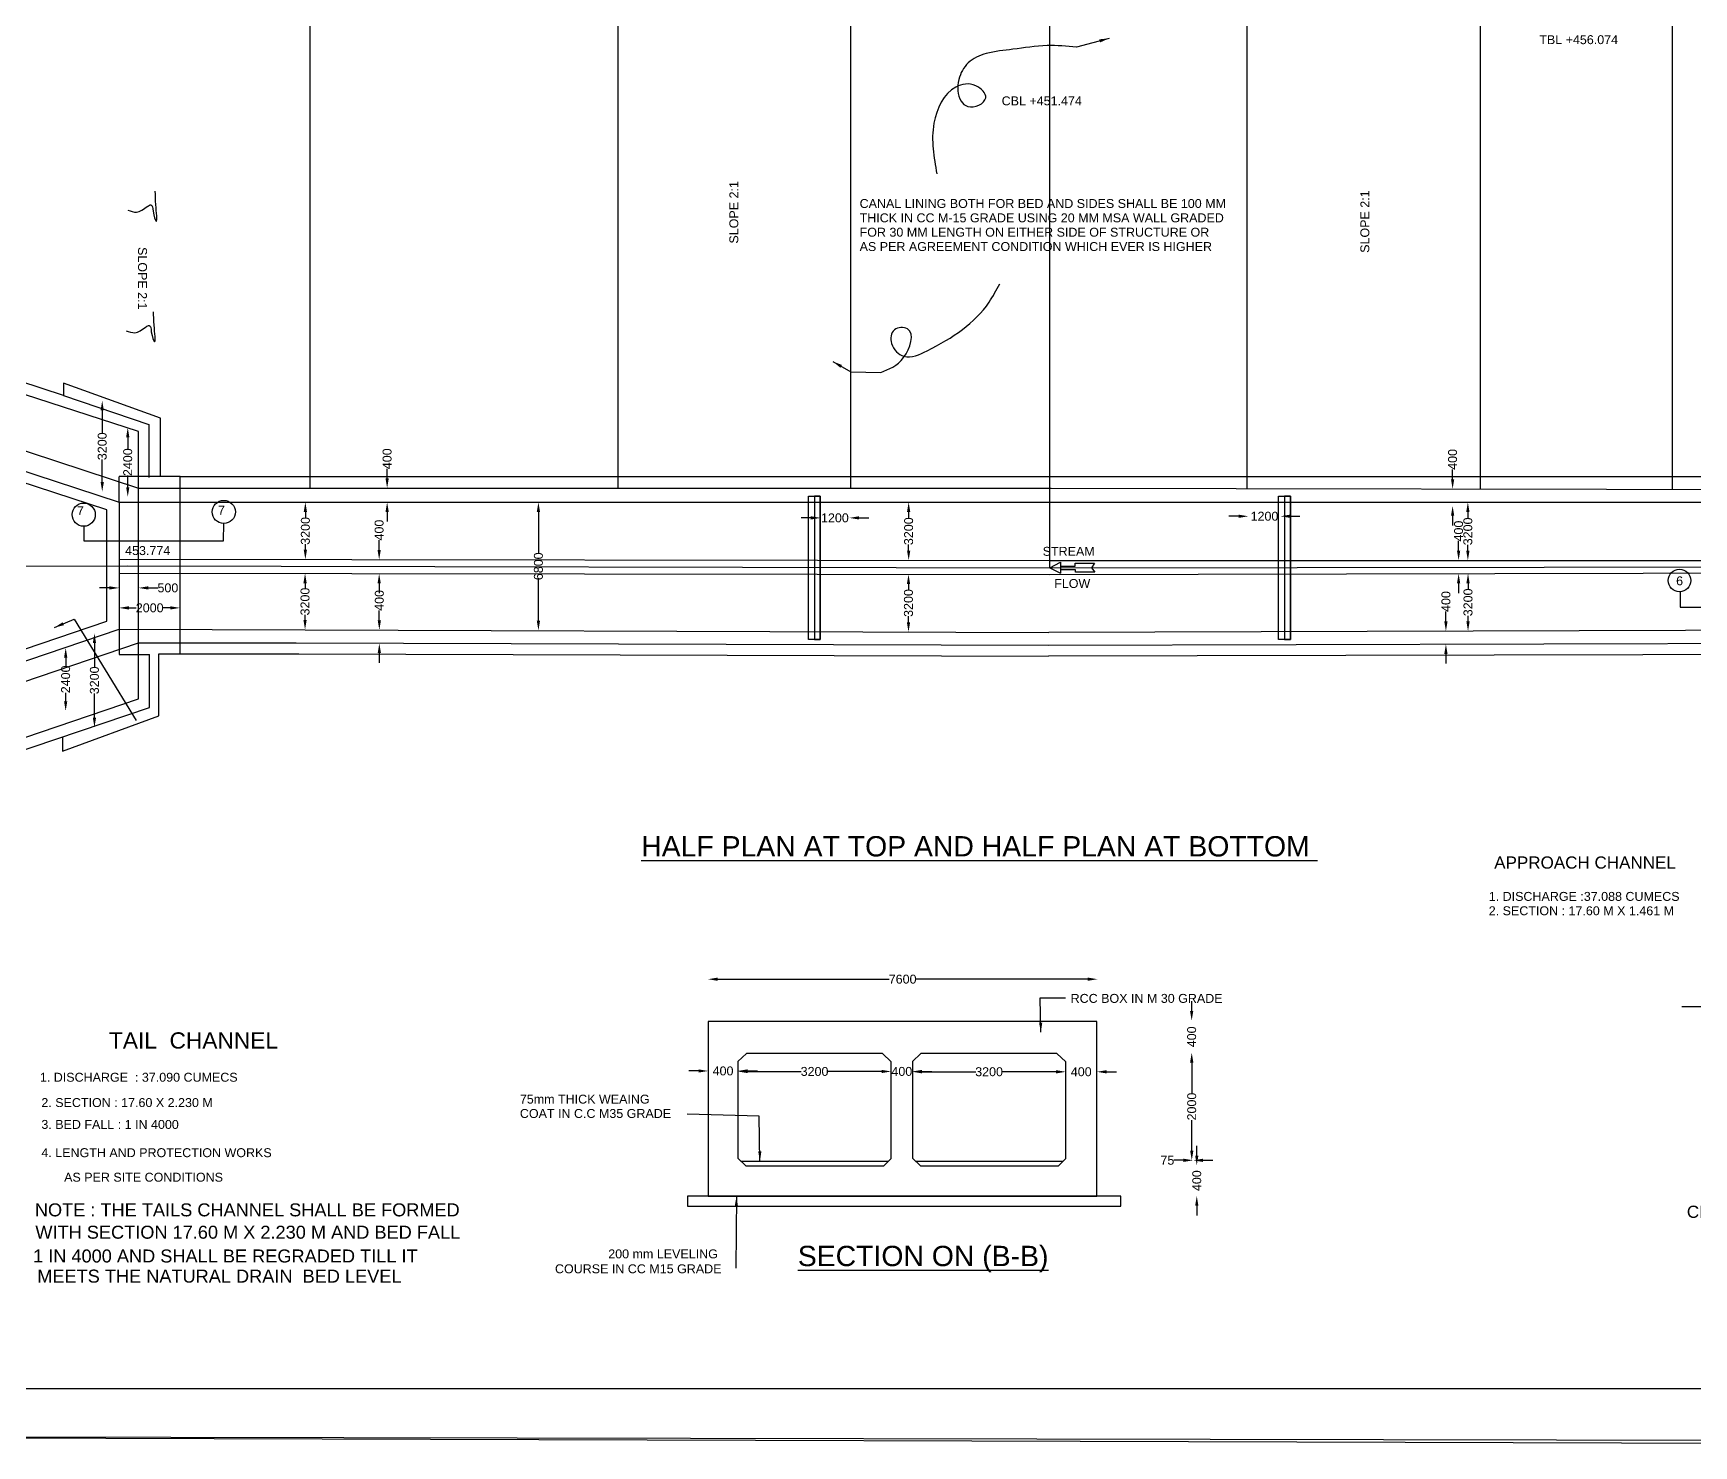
# Model space of a CAD drawing. Header units: millimetres. Extents: x -53233927 to -53208033, y 22136819 to 22151736.
# Drawn here: x -53228275 to -53218057, y 22136819 to 22145516 of the extents above; entities that cross this region are included whole.
import ezdxf

# ---------------------------------------------------------------- set-up
doc = ezdxf.new("R2010")
doc.units = ezdxf.units.MM
doc.header["$MEASUREMENT"] = 0
doc.header["$XCLIPFRAME"] = 0
doc.header["$PDMODE"] = 32
doc.header["$PDSIZE"] = 70
for name, color, linetype in [('DIMENSION', 7, 'Continuous'), ('DIMENSIONS', 7, 'Continuous'), ('DRAWING', 2, 'Continuous'), ('REF', 22, 'Continuous'), ('TEXT', 1, 'Continuous')]:
    doc.layers.add(name, color=color, linetype=linetype)
doc.styles.get("Standard").update_dxf_attribs({"font": 'arial.ttf', "height": 55})
doc.dimstyles.get("Standard").update_dxf_attribs({"dimtxt": 60, "dimasz": 60, "dimexe": 0.18, "dimexo": 0.0625, "dimgap": 0.09, "dimtad": 0, "dimdec": 0, "dimzin": 0, "dimdsep": 46, "dimtxsty": 'Standard', "dimcen": 0.09, "dimse1": 1, "dimse2": 1, "dimadec": 0, "dimazin": 0, "dimtfac": 1, "dimtdec": 0, "dimtofl": 0, "dimtmove": 0, "dimatfit": 3, "dimfxl": 1, "dimtolj": 1, "dimtzin": 0, "dimarcsym": 0})
picture_1 = doc.add_image_def('image1.jpg', size_in_pixel=(7168, 4116))

# ---------------------------------------------------------------- blocks, each defined once
blk = doc.blocks.new('*D120')
at = {"layer": 'Defpoints', "color": 0, "transparency": 16777216}
for p in [(-53228086, 22141732), (-53228075, 22141343), (-53227850, 22141343)]:
    blk.add_point(p, dxfattribs=at)
at = {"layer": 'DIMENSIONS', "color": 0, "lineweight": -2, "transparency": 16777216}
for p, q in [((-53228075, 22141672), (-53228075, 22141620)), ((-53228075, 22141403), (-53228075, 22141455))]:
    blk.add_line(p, q, dxfattribs=at)
at = {"layer": 'DIMENSIONS', "color": 0, "transparency": 16777216}
for points in [[(-53228085, 22141672), (-53228065, 22141672), (-53228075, 22141732)], [(-53228085, 22141403), (-53228065, 22141403), (-53228075, 22141343)]]:
    blk.add_solid(points, dxfattribs=at)
at = {"layer": 'DIMENSIONS', "color": 0, "transparency": 16777216, "insert": (-53228075, 22141538), "char_height": 55, "attachment_point": 5, "rotation": 90}
blk.add_mtext('\\A1;2400', dxfattribs=at)
blk = doc.blocks.new('*D121')
at = {"layer": 'Defpoints', "color": 0, "transparency": 16777216}
for p in [(-53228045, 22141821), (-53227898, 22141243), (-53227694, 22141243)]:
    blk.add_point(p, dxfattribs=at)
at = {"layer": 'DIMENSIONS', "color": 0, "lineweight": -2, "transparency": 16777216}
for p, q in [((-53227898, 22141761), (-53227898, 22141614)), ((-53227898, 22141303), (-53227898, 22141450))]:
    blk.add_line(p, q, dxfattribs=at)
at = {"layer": 'DIMENSIONS', "color": 0, "transparency": 16777216}
for points in [[(-53227908, 22141761), (-53227888, 22141761), (-53227898, 22141821)], [(-53227908, 22141303), (-53227888, 22141303), (-53227898, 22141243)]]:
    blk.add_solid(points, dxfattribs=at)
at = {"layer": 'DIMENSIONS', "color": 0, "transparency": 16777216, "insert": (-53227898, 22141532), "char_height": 55, "attachment_point": 5, "rotation": 90}
blk.add_mtext('\\A1;3200', dxfattribs=at)
blk = doc.blocks.new('*D122')
at = {"layer": 'Defpoints', "color": 0, "transparency": 16777216}
for p in [(-53227746, 22141983), (-53227371, 22141983), (-53227371, 22141978)]:
    blk.add_point(p, dxfattribs=at)
at = {"layer": 'DIMENSIONS', "color": 0, "lineweight": -2, "transparency": 16777216}
for p, q in [((-53227686, 22141978), (-53227641, 22141978)), ((-53227431, 22141978), (-53227476, 22141978))]:
    blk.add_line(p, q, dxfattribs=at)
at = {"layer": 'DIMENSIONS', "color": 0, "transparency": 16777216}
for points in [[(-53227686, 22141988), (-53227686, 22141968), (-53227746, 22141978)], [(-53227431, 22141988), (-53227431, 22141968), (-53227371, 22141978)]]:
    blk.add_solid(points, dxfattribs=at)
at = {"layer": 'DIMENSIONS', "color": 0, "transparency": 16777216, "insert": (-53227558, 22141978), "char_height": 55, "attachment_point": 5}
blk.add_mtext('\\A1;2000', dxfattribs=at)
blk = doc.blocks.new('*D123')
at = {"layer": 'Defpoints', "color": 0, "transparency": 16777216}
for p in [(-53227746, 22142101), (-53227627, 22142101), (-53227627, 22142101)]:
    blk.add_point(p, dxfattribs=at)
at = {"layer": 'DIMENSIONS', "color": 0, "lineweight": -2, "transparency": 16777216}
for p, q in [((-53227806, 22142101), (-53227866, 22142101)), ((-53227567, 22142101), (-53227507, 22142101))]:
    blk.add_line(p, q, dxfattribs=at)
at = {"layer": 'DIMENSIONS', "color": 0, "transparency": 16777216}
for points in [[(-53227806, 22142111), (-53227806, 22142091), (-53227746, 22142101)], [(-53227567, 22142111), (-53227567, 22142091), (-53227627, 22142101)]]:
    blk.add_solid(points, dxfattribs=at)
at = {"layer": 'DIMENSIONS', "color": 0, "transparency": 16777216, "insert": (-53227446, 22142101), "char_height": 55, "attachment_point": 5}
blk.add_mtext('\\A1;500', dxfattribs=at)
blk = doc.blocks.new('*D124')
at = {"layer": 'Defpoints', "color": 0, "transparency": 16777216}
for p in [(-53226601, 22142190), (-53226602, 22141844), (-53226602, 22141844)]:
    blk.add_point(p, dxfattribs=at)
at = {"layer": 'DIMENSIONS', "color": 0, "lineweight": -2, "transparency": 16777216}
for p, q in [((-53226602, 22142130), (-53226602, 22142099)), ((-53226602, 22141904), (-53226602, 22141935))]:
    blk.add_line(p, q, dxfattribs=at)
at = {"layer": 'DIMENSIONS', "color": 0, "transparency": 16777216}
for points in [[(-53226612, 22142130), (-53226592, 22142130), (-53226602, 22142190)], [(-53226612, 22141904), (-53226592, 22141904), (-53226602, 22141844)]]:
    blk.add_solid(points, dxfattribs=at)
at = {"layer": 'DIMENSIONS', "color": 0, "transparency": 16777216, "insert": (-53226602, 22142017), "char_height": 55, "attachment_point": 5, "rotation": 90}
blk.add_mtext('\\A1;3200', dxfattribs=at)
blk = doc.blocks.new('*D125')
at = {"layer": 'Defpoints', "color": 0, "transparency": 16777216}
for p in [(-53226145, 22141842), (-53226107, 22141842), (-53226107, 22141760)]:
    blk.add_point(p, dxfattribs=at)
at = {"layer": 'DIMENSIONS', "color": 0, "lineweight": -2, "transparency": 16777216}
for p, q in [((-53226145, 22141902), (-53226145, 22141962)), ((-53226145, 22141700), (-53226145, 22141640))]:
    blk.add_line(p, q, dxfattribs=at)
at = {"layer": 'DIMENSIONS', "color": 0, "transparency": 16777216}
for points in [[(-53226155, 22141902), (-53226135, 22141902), (-53226145, 22141842)], [(-53226155, 22141700), (-53226135, 22141700), (-53226145, 22141760)]]:
    blk.add_solid(points, dxfattribs=at)
at = {"layer": 'DIMENSIONS', "color": 0, "transparency": 16777216, "insert": (-53226145, 22142024), "char_height": 55, "attachment_point": 5, "rotation": 90}
blk.add_mtext('\\A1;400', dxfattribs=at)
blk = doc.blocks.new('*D126')
at = {"layer": 'Defpoints', "color": 0, "transparency": 16777216}
for p in [(-53226146, 22142275), (-53226106, 22142275), (-53226106, 22142189)]:
    blk.add_point(p, dxfattribs=at)
at = {"layer": 'DIMENSIONS', "color": 0, "lineweight": -2, "transparency": 16777216}
for p, q in [((-53226146, 22142335), (-53226146, 22142395)), ((-53226146, 22142129), (-53226146, 22142069))]:
    blk.add_line(p, q, dxfattribs=at)
at = {"layer": 'DIMENSIONS', "color": 0, "transparency": 16777216}
for points in [[(-53226156, 22142335), (-53226136, 22142335), (-53226146, 22142275)], [(-53226156, 22142129), (-53226136, 22142129), (-53226146, 22142189)]]:
    blk.add_solid(points, dxfattribs=at)
at = {"layer": 'DIMENSIONS', "color": 0, "transparency": 16777216, "insert": (-53226146, 22142457), "char_height": 55, "attachment_point": 5, "rotation": 90}
blk.add_mtext('\\A1;400', dxfattribs=at)
blk = doc.blocks.new('*D127')
at = {"layer": 'Defpoints', "color": 0, "transparency": 16777216}
for p in [(-53226600, 22142629), (-53226600, 22142629), (-53226600, 22142276)]:
    blk.add_point(p, dxfattribs=at)
at = {"layer": 'DIMENSIONS', "color": 0, "lineweight": -2, "transparency": 16777216}
for p, q in [((-53226600, 22142569), (-53226600, 22142535)), ((-53226600, 22142336), (-53226600, 22142370))]:
    blk.add_line(p, q, dxfattribs=at)
at = {"layer": 'DIMENSIONS', "color": 0, "transparency": 16777216}
for points in [[(-53226610, 22142569), (-53226590, 22142569), (-53226600, 22142629)], [(-53226610, 22142336), (-53226590, 22142336), (-53226600, 22142276)]]:
    blk.add_solid(points, dxfattribs=at)
at = {"layer": 'DIMENSIONS', "color": 0, "transparency": 16777216, "insert": (-53226600, 22142452), "char_height": 55, "attachment_point": 5, "rotation": 90}
blk.add_mtext('\\A1;3200', dxfattribs=at)
blk = doc.blocks.new('*D128')
at = {"layer": 'Defpoints', "color": 0, "transparency": 16777216}
for p in [(-53226115, 22142715), (-53226097, 22142715), (-53226115, 22142629)]:
    blk.add_point(p, dxfattribs=at)
at = {"layer": 'DIMENSIONS', "color": 0, "lineweight": -2, "transparency": 16777216}
for p, q in [((-53226097, 22142775), (-53226097, 22142835)), ((-53226097, 22142569), (-53226097, 22142509))]:
    blk.add_line(p, q, dxfattribs=at)
at = {"layer": 'DIMENSIONS', "color": 0, "transparency": 16777216}
for points in [[(-53226107, 22142775), (-53226087, 22142775), (-53226097, 22142715)], [(-53226107, 22142569), (-53226087, 22142569), (-53226097, 22142629)]]:
    blk.add_solid(points, dxfattribs=at)
at = {"layer": 'DIMENSIONS', "color": 0, "transparency": 16777216, "insert": (-53226097, 22142896), "char_height": 55, "attachment_point": 5, "rotation": 90}
blk.add_mtext('\\A1;400', dxfattribs=at)
blk = doc.blocks.new('*D129')
at = {"layer": 'Defpoints', "color": 0, "transparency": 16777216}
for p in [(-53225164, 22142629), (-53225166, 22141839), (-53225166, 22141839)]:
    blk.add_point(p, dxfattribs=at)
at = {"layer": 'DIMENSIONS', "color": 0, "lineweight": -2, "transparency": 16777216}
for p, q in [((-53225166, 22142569), (-53225166, 22142316)), ((-53225166, 22141899), (-53225166, 22142152))]:
    blk.add_line(p, q, dxfattribs=at)
at = {"layer": 'DIMENSIONS', "color": 0, "transparency": 16777216}
for points in [[(-53225176, 22142569), (-53225156, 22142569), (-53225166, 22142629)], [(-53225176, 22141899), (-53225156, 22141899), (-53225166, 22141839)]]:
    blk.add_solid(points, dxfattribs=at)
at = {"layer": 'DIMENSIONS', "color": 0, "transparency": 16777216, "insert": (-53225166, 22142234), "char_height": 55, "attachment_point": 5, "rotation": 90}
blk.add_mtext('\\A1;6800', dxfattribs=at)
blk = doc.blocks.new('*D130')
at = {"layer": 'Defpoints', "color": 0, "transparency": 16777216}
for p in [(-53227704, 22143088), (-53227844, 22142661), (-53227693, 22142661)]:
    blk.add_point(p, dxfattribs=at)
at = {"layer": 'DIMENSIONS', "color": 0, "lineweight": -2, "transparency": 16777216}
for p, q in [((-53227693, 22143028), (-53227693, 22142957)), ((-53227693, 22142721), (-53227693, 22142792))]:
    blk.add_line(p, q, dxfattribs=at)
at = {"layer": 'DIMENSIONS', "color": 0, "transparency": 16777216}
for points in [[(-53227703, 22143028), (-53227683, 22143028), (-53227693, 22143088)], [(-53227703, 22142721), (-53227683, 22142721), (-53227693, 22142661)]]:
    blk.add_solid(points, dxfattribs=at)
at = {"layer": 'DIMENSIONS', "color": 0, "transparency": 16777216, "insert": (-53227693, 22142875), "char_height": 55, "attachment_point": 5, "rotation": 90}
blk.add_mtext('\\A1;2400', dxfattribs=at)
blk = doc.blocks.new('*D131')
at = {"layer": 'Defpoints', "color": 0, "transparency": 16777216}
for p in [(-53227790, 22143254), (-53227941, 22142693), (-53227850, 22142693)]:
    blk.add_point(p, dxfattribs=at)
at = {"layer": 'DIMENSIONS', "color": 0, "lineweight": -2, "transparency": 16777216}
for p, q in [((-53227850, 22143194), (-53227850, 22143055)), ((-53227850, 22142753), (-53227850, 22142891))]:
    blk.add_line(p, q, dxfattribs=at)
at = {"layer": 'DIMENSIONS', "color": 0, "transparency": 16777216}
for points in [[(-53227860, 22143194), (-53227840, 22143194), (-53227850, 22143254)], [(-53227860, 22142753), (-53227840, 22142753), (-53227850, 22142693)]]:
    blk.add_solid(points, dxfattribs=at)
at = {"layer": 'DIMENSIONS', "color": 0, "transparency": 16777216, "insert": (-53227850, 22142973), "char_height": 55, "attachment_point": 5, "rotation": 90}
blk.add_mtext('\\A1;3200', dxfattribs=at)
blk = doc.blocks.new('*D134')
at = {"layer": 'Defpoints', "color": 0, "transparency": 16777216}
for p in [(-53223430, 22142567.5), (-53223253.5, 22142567.5), (-53223253.5, 22142532)]:
    blk.add_point(p, dxfattribs=at)
at = {"layer": 'DIMENSIONS', "color": 0, "lineweight": -2, "transparency": 16777216}
for p, q in [((-53223490, 22142532), (-53223550, 22142532)), ((-53223193.5, 22142532), (-53223133.5, 22142532))]:
    blk.add_line(p, q, dxfattribs=at)
at = {"layer": 'DIMENSIONS', "color": 0, "transparency": 16777216}
for points in [[(-53223490, 22142542), (-53223490, 22142522), (-53223430, 22142532)], [(-53223193.5, 22142542), (-53223193.5, 22142522), (-53223253.5, 22142532)]]:
    blk.add_solid(points, dxfattribs=at)
at = {"layer": 'DIMENSIONS', "color": 0, "transparency": 16777216, "insert": (-53223341.75, 22142532), "char_height": 55, "attachment_point": 5}
blk.add_mtext('\\A1;1200', dxfattribs=at)
blk = doc.blocks.new('*D135')
at = {"layer": 'Defpoints', "color": 0, "transparency": 16777216}
for p in [(-53222887, 22142629), (-53222888, 22142271), (-53222888, 22142271)]:
    blk.add_point(p, dxfattribs=at)
at = {"layer": 'DIMENSIONS', "color": 0, "lineweight": -2, "transparency": 16777216}
for p, q in [((-53222888, 22142569), (-53222888, 22142532)), ((-53222888, 22142331), (-53222888, 22142368))]:
    blk.add_line(p, q, dxfattribs=at)
at = {"layer": 'DIMENSIONS', "color": 0, "transparency": 16777216}
for points in [[(-53222898, 22142569), (-53222878, 22142569), (-53222888, 22142629)], [(-53222898, 22142331), (-53222878, 22142331), (-53222888, 22142271)]]:
    blk.add_solid(points, dxfattribs=at)
at = {"layer": 'DIMENSIONS', "color": 0, "transparency": 16777216, "insert": (-53222888, 22142450), "char_height": 55, "attachment_point": 5, "rotation": 90}
blk.add_mtext('\\A1;3200', dxfattribs=at)
blk = doc.blocks.new('*D136')
at = {"layer": 'Defpoints', "color": 0, "transparency": 16777216}
for p in [(-53222888, 22142185), (-53222889, 22141830), (-53222889, 22141830)]:
    blk.add_point(p, dxfattribs=at)
at = {"layer": 'DIMENSIONS', "color": 0, "lineweight": -2, "transparency": 16777216}
for p, q in [((-53222889, 22142125), (-53222889, 22142090)), ((-53222889, 22141890), (-53222889, 22141926))]:
    blk.add_line(p, q, dxfattribs=at)
at = {"layer": 'DIMENSIONS', "color": 0, "transparency": 16777216}
for points in [[(-53222899, 22142125), (-53222879, 22142125), (-53222889, 22142185)], [(-53222899, 22141890), (-53222879, 22141890), (-53222889, 22141830)]]:
    blk.add_solid(points, dxfattribs=at)
at = {"layer": 'DIMENSIONS', "color": 0, "transparency": 16777216, "insert": (-53222889, 22142008), "char_height": 55, "attachment_point": 5, "rotation": 90}
blk.add_mtext('\\A1;3200', dxfattribs=at)
blk = doc.blocks.new('*D137')
at = {"layer": 'Defpoints', "color": 0, "transparency": 16777216}
for p in [(-53220797, 22142562.5), (-53220600, 22142551), (-53220600, 22142542)]:
    blk.add_point(p, dxfattribs=at)
at = {"layer": 'DIMENSIONS', "color": 0, "lineweight": -2, "transparency": 16777216}
for p, q in [((-53220857, 22142542), (-53220917, 22142542)), ((-53220540, 22142542), (-53220480, 22142542))]:
    blk.add_line(p, q, dxfattribs=at)
at = {"layer": 'DIMENSIONS', "color": 0, "transparency": 16777216}
for points in [[(-53220857, 22142552), (-53220857, 22142532), (-53220797, 22142542)], [(-53220540, 22142552), (-53220540, 22142532), (-53220600, 22142542)]]:
    blk.add_solid(points, dxfattribs=at)
at = {"layer": 'DIMENSIONS', "color": 0, "transparency": 16777216, "insert": (-53220698.5, 22142542), "char_height": 55, "attachment_point": 5}
blk.add_mtext('\\A1;1200', dxfattribs=at)
blk = doc.blocks.new('*D138')
at = {"layer": 'Defpoints', "color": 0, "transparency": 16777216}
for p in [(-53219541, 22142710), (-53219528, 22142710), (-53219528, 22142605)]:
    blk.add_point(p, dxfattribs=at)
at = {"layer": 'DIMENSIONS', "color": 0, "lineweight": -2, "transparency": 16777216}
for p, q in [((-53219541, 22142770), (-53219541, 22142830)), ((-53219541, 22142545), (-53219541, 22142485))]:
    blk.add_line(p, q, dxfattribs=at)
at = {"layer": 'DIMENSIONS', "color": 0, "transparency": 16777216}
for points in [[(-53219551, 22142770), (-53219531, 22142770), (-53219541, 22142710)], [(-53219551, 22142545), (-53219531, 22142545), (-53219541, 22142605)]]:
    blk.add_solid(points, dxfattribs=at)
at = {"layer": 'DIMENSIONS', "color": 0, "transparency": 16777216, "insert": (-53219541, 22142892), "char_height": 55, "attachment_point": 5, "rotation": 90}
blk.add_mtext('\\A1;400', dxfattribs=at)
blk = doc.blocks.new('*D139')
at = {"layer": 'Defpoints', "color": 0, "transparency": 16777216}
for p in [(-53219447, 22142629), (-53219447, 22142270), (-53219447, 22142270)]:
    blk.add_point(p, dxfattribs=at)
at = {"layer": 'DIMENSIONS', "color": 0, "lineweight": -2, "transparency": 16777216}
for p, q in [((-53219447, 22142569), (-53219447, 22142531)), ((-53219447, 22142330), (-53219447, 22142367))]:
    blk.add_line(p, q, dxfattribs=at)
at = {"layer": 'DIMENSIONS', "color": 0, "transparency": 16777216}
for points in [[(-53219457, 22142569), (-53219437, 22142569), (-53219447, 22142629)], [(-53219457, 22142330), (-53219437, 22142330), (-53219447, 22142270)]]:
    blk.add_solid(points, dxfattribs=at)
at = {"layer": 'DIMENSIONS', "color": 0, "transparency": 16777216, "insert": (-53219447, 22142449), "char_height": 55, "attachment_point": 5, "rotation": 90}
blk.add_mtext('\\A1;3200', dxfattribs=at)
blk = doc.blocks.new('*D140')
at = {"layer": 'Defpoints', "color": 0, "transparency": 16777216}
for p in [(-53219527, 22142270), (-53219504, 22142270), (-53219527, 22142189)]:
    blk.add_point(p, dxfattribs=at)
at = {"layer": 'DIMENSIONS', "color": 0, "lineweight": -2, "transparency": 16777216}
for p, q in [((-53219504, 22142330), (-53219504, 22142390)), ((-53219504, 22142129), (-53219504, 22142069))]:
    blk.add_line(p, q, dxfattribs=at)
at = {"layer": 'DIMENSIONS', "color": 0, "transparency": 16777216}
for points in [[(-53219514, 22142330), (-53219494, 22142330), (-53219504, 22142270)], [(-53219514, 22142129), (-53219494, 22142129), (-53219504, 22142189)]]:
    blk.add_solid(points, dxfattribs=at)
at = {"layer": 'DIMENSIONS', "color": 0, "transparency": 16777216, "insert": (-53219504, 22142451), "char_height": 55, "attachment_point": 5, "rotation": 90}
blk.add_mtext('\\A1;400', dxfattribs=at)
blk = doc.blocks.new('*D141')
at = {"layer": 'Defpoints', "color": 0, "transparency": 16777216}
for p in [(-53219447, 22142189), (-53219446, 22141835), (-53219446, 22141835)]:
    blk.add_point(p, dxfattribs=at)
at = {"layer": 'DIMENSIONS', "color": 0, "lineweight": -2, "transparency": 16777216}
for p, q in [((-53219446, 22142129), (-53219446, 22142094)), ((-53219446, 22141895), (-53219446, 22141930))]:
    blk.add_line(p, q, dxfattribs=at)
at = {"layer": 'DIMENSIONS', "color": 0, "transparency": 16777216}
for points in [[(-53219456, 22142129), (-53219436, 22142129), (-53219446, 22142189)], [(-53219456, 22141895), (-53219436, 22141895), (-53219446, 22141835)]]:
    blk.add_solid(points, dxfattribs=at)
at = {"layer": 'DIMENSIONS', "color": 0, "transparency": 16777216, "insert": (-53219446, 22142012), "char_height": 55, "attachment_point": 5, "rotation": 90}
blk.add_mtext('\\A1;3200', dxfattribs=at)
blk = doc.blocks.new('*D142')
at = {"layer": 'Defpoints', "color": 0, "transparency": 16777216}
for p in [(-53219582, 22141835), (-53219527, 22141835), (-53219527, 22141755)]:
    blk.add_point(p, dxfattribs=at)
at = {"layer": 'DIMENSIONS', "color": 0, "lineweight": -2, "transparency": 16777216}
for p, q in [((-53219582, 22141895), (-53219582, 22141955)), ((-53219582, 22141695), (-53219582, 22141635))]:
    blk.add_line(p, q, dxfattribs=at)
at = {"layer": 'DIMENSIONS', "color": 0, "transparency": 16777216}
for points in [[(-53219592, 22141895), (-53219572, 22141895), (-53219582, 22141835)], [(-53219592, 22141695), (-53219572, 22141695), (-53219582, 22141755)]]:
    blk.add_solid(points, dxfattribs=at)
at = {"layer": 'DIMENSIONS', "color": 0, "transparency": 16777216, "insert": (-53219582, 22142017), "char_height": 55, "attachment_point": 5, "rotation": 90}
blk.add_mtext('\\A1;400', dxfattribs=at)
blk = doc.blocks.new('*D175')
at = {"layer": 'Defpoints', "color": 0, "transparency": 16777216}
for p in [(-53224121, 22139127), (-53224121, 22139124), (-53223939, 22139124)]:
    blk.add_point(p, dxfattribs=at)
at = {"layer": 'DIMENSION', "color": 0, "lineweight": -2, "transparency": 16777216}
for p, q in [((-53224181, 22139127), (-53224241, 22139127)), ((-53223879, 22139127), (-53223819, 22139127))]:
    blk.add_line(p, q, dxfattribs=at)
at = {"layer": 'DIMENSION', "color": 0, "transparency": 16777216}
for points in [[(-53224181, 22139137), (-53224181, 22139117), (-53224121, 22139127)], [(-53223879, 22139137), (-53223879, 22139117), (-53223939, 22139127)]]:
    blk.add_solid(points, dxfattribs=at)
at = {"layer": 'DIMENSION', "color": 0, "transparency": 16777216, "insert": (-53224030, 22139127), "char_height": 55, "attachment_point": 5}
blk.add_mtext('\\A1;400', dxfattribs=at)
blk = doc.blocks.new('*D176')
at = {"layer": 'Defpoints', "color": 0, "transparency": 16777216}
for p in [(-53223939, 22139124), (-53222995, 22139124), (-53222995, 22139124)]:
    blk.add_point(p, dxfattribs=at)
at = {"layer": 'DIMENSION', "color": 0, "lineweight": -2, "transparency": 16777216}
for p, q in [((-53223879, 22139124), (-53223549, 22139124)), ((-53223055, 22139124), (-53223385, 22139124))]:
    blk.add_line(p, q, dxfattribs=at)
at = {"layer": 'DIMENSION', "color": 0, "transparency": 16777216}
for points in [[(-53223879, 22139134), (-53223879, 22139114), (-53223939, 22139124)], [(-53223055, 22139134), (-53223055, 22139114), (-53222995, 22139124)]]:
    blk.add_solid(points, dxfattribs=at)
at = {"layer": 'DIMENSION', "color": 0, "transparency": 16777216, "insert": (-53223467, 22139124), "char_height": 55, "attachment_point": 5}
blk.add_mtext('\\A1;3200', dxfattribs=at)
blk = doc.blocks.new('*D177')
at = {"layer": 'Defpoints', "color": 0, "transparency": 16777216}
for p in [(-53222995, 22139124), (-53222865, 22139124), (-53222865, 22139124)]:
    blk.add_point(p, dxfattribs=at)
at = {"layer": 'DIMENSION', "color": 0, "lineweight": -2, "transparency": 16777216}
for p, q in [((-53223055, 22139124), (-53223115, 22139124)), ((-53222805, 22139124), (-53222745, 22139124))]:
    blk.add_line(p, q, dxfattribs=at)
at = {"layer": 'DIMENSION', "color": 0, "transparency": 16777216}
for points in [[(-53223055, 22139134), (-53223055, 22139114), (-53222995, 22139124)], [(-53222805, 22139134), (-53222805, 22139114), (-53222865, 22139124)]]:
    blk.add_solid(points, dxfattribs=at)
at = {"layer": 'DIMENSION', "color": 0, "transparency": 16777216, "insert": (-53222930, 22139124), "char_height": 55, "attachment_point": 5}
blk.add_mtext('\\A1;400', dxfattribs=at)
blk = doc.blocks.new('*D178')
at = {"layer": 'Defpoints', "color": 0, "transparency": 16777216}
for p in [(-53222865, 22139124), (-53221921, 22139141), (-53221921, 22139122)]:
    blk.add_point(p, dxfattribs=at)
at = {"layer": 'DIMENSION', "color": 0, "lineweight": -2, "transparency": 16777216}
for p, q in [((-53222805, 22139122), (-53222475, 22139122)), ((-53221981, 22139122), (-53222311, 22139122))]:
    blk.add_line(p, q, dxfattribs=at)
at = {"layer": 'DIMENSION', "color": 0, "transparency": 16777216}
for points in [[(-53222805, 22139132), (-53222805, 22139112), (-53222865, 22139122)], [(-53221981, 22139132), (-53221981, 22139112), (-53221921, 22139122)]]:
    blk.add_solid(points, dxfattribs=at)
at = {"layer": 'DIMENSION', "color": 0, "transparency": 16777216, "insert": (-53222393, 22139122), "char_height": 55, "attachment_point": 5}
blk.add_mtext('\\A1;3200', dxfattribs=at)
blk = doc.blocks.new('*D179')
at = {"layer": 'Defpoints', "color": 0, "transparency": 16777216}
for p in [(-53221921, 22139122), (-53221730, 22139122), (-53221730, 22139122)]:
    blk.add_point(p, dxfattribs=at)
at = {"layer": 'DIMENSION', "color": 0, "lineweight": -2, "transparency": 16777216}
for p, q in [((-53221981, 22139122), (-53222041, 22139122)), ((-53221670, 22139122), (-53221610, 22139122))]:
    blk.add_line(p, q, dxfattribs=at)
at = {"layer": 'DIMENSION', "color": 0, "transparency": 16777216}
for points in [[(-53221981, 22139132), (-53221981, 22139112), (-53221921, 22139122)], [(-53221670, 22139132), (-53221670, 22139112), (-53221730, 22139122)]]:
    blk.add_solid(points, dxfattribs=at)
at = {"layer": 'DIMENSION', "color": 0, "transparency": 16777216, "insert": (-53221826, 22139122), "char_height": 55, "attachment_point": 5}
blk.add_mtext('\\A1;400', dxfattribs=at)
blk = doc.blocks.new('*D180')
at = {"layer": 'Defpoints', "color": 0, "transparency": 16777216}
for p in [(-53224123, 22139694), (-53224123, 22139692), (-53221726, 22139692)]:
    blk.add_point(p, dxfattribs=at)
at = {"layer": 'DIMENSION', "color": 0, "lineweight": -2, "transparency": 16777216}
for p, q in [((-53224063, 22139692), (-53223007, 22139692)), ((-53221786, 22139692), (-53222843, 22139692))]:
    blk.add_line(p, q, dxfattribs=at)
at = {"layer": 'DIMENSION', "color": 0, "transparency": 16777216}
for points in [[(-53224063, 22139702), (-53224063, 22139682), (-53224123, 22139692)], [(-53221786, 22139702), (-53221786, 22139682), (-53221726, 22139692)]]:
    blk.add_solid(points, dxfattribs=at)
at = {"layer": 'DIMENSION', "color": 0, "transparency": 16777216, "insert": (-53222925, 22139692), "char_height": 55, "attachment_point": 5}
blk.add_mtext('\\A1;7600', dxfattribs=at)
blk = doc.blocks.new('*D181')
at = {"layer": 'Defpoints', "color": 0, "transparency": 16777216}
for p in [(-53221135.5, 22138546.5), (-53221141, 22138357), (-53221115, 22138357)]:
    blk.add_point(p, dxfattribs=at)
at = {"layer": 'DIMENSION', "color": 0, "lineweight": -2, "transparency": 16777216}
for p, q in [((-53221115, 22138606.5), (-53221115, 22138666.5)), ((-53221115, 22138297), (-53221115, 22138237))]:
    blk.add_line(p, q, dxfattribs=at)
at = {"layer": 'DIMENSION', "color": 0, "transparency": 16777216}
for points in [[(-53221125, 22138606.5), (-53221105, 22138606.5), (-53221115, 22138546.5)], [(-53221125, 22138297), (-53221105, 22138297), (-53221115, 22138357)]]:
    blk.add_solid(points, dxfattribs=at)
at = {"layer": 'DIMENSION', "color": 0, "transparency": 16777216, "insert": (-53221115, 22138451.75), "char_height": 55, "attachment_point": 5, "rotation": 90}
blk.add_mtext('\\A1;400', dxfattribs=at)
blk = doc.blocks.new('*D182')
at = {"layer": 'Defpoints', "color": 0, "transparency": 16777216}
for p in [(-53221137, 22138577), (-53221137, 22138577), (-53221136, 22138546)]:
    blk.add_point(p, dxfattribs=at)
at = {"layer": 'DIMENSION', "color": 0, "lineweight": -2, "transparency": 16777216}
for p, q in [((-53221197, 22138577), (-53221257, 22138577)), ((-53221076, 22138577), (-53221016, 22138577))]:
    blk.add_line(p, q, dxfattribs=at)
at = {"layer": 'DIMENSION', "color": 0, "transparency": 16777216}
for points in [[(-53221197, 22138587), (-53221197, 22138567), (-53221137, 22138577)], [(-53221076, 22138587), (-53221076, 22138567), (-53221136, 22138577)]]:
    blk.add_solid(points, dxfattribs=at)
at = {"layer": 'DIMENSION', "color": 0, "transparency": 16777216, "insert": (-53221296, 22138577), "char_height": 55, "attachment_point": 5}
blk.add_mtext('\\A1;75', dxfattribs=at)
blk = doc.blocks.new('*D183')
at = {"layer": 'Defpoints', "color": 0, "transparency": 16777216}
for p in [(-53221146, 22139238), (-53221144, 22139238), (-53221135, 22138577)]:
    blk.add_point(p, dxfattribs=at)
at = {"layer": 'DIMENSION', "color": 0, "lineweight": -2, "transparency": 16777216}
for p, q in [((-53221146, 22139178), (-53221146, 22138990)), ((-53221146, 22138637), (-53221146, 22138825))]:
    blk.add_line(p, q, dxfattribs=at)
at = {"layer": 'DIMENSION', "color": 0, "transparency": 16777216}
for points in [[(-53221156, 22139178), (-53221136, 22139178), (-53221146, 22139238)], [(-53221156, 22138637), (-53221136, 22138637), (-53221146, 22138577)]]:
    blk.add_solid(points, dxfattribs=at)
at = {"layer": 'DIMENSION', "color": 0, "transparency": 16777216, "insert": (-53221146, 22138908), "char_height": 55, "attachment_point": 5, "rotation": 90}
blk.add_mtext('\\A1;2000', dxfattribs=at)
blk = doc.blocks.new('*D184')
at = {"layer": 'Defpoints', "color": 0, "transparency": 16777216}
for p in [(-53221146.5, 22139436.5), (-53221142.5, 22139436.5), (-53221146, 22139238)]:
    blk.add_point(p, dxfattribs=at)
at = {"layer": 'DIMENSION', "color": 0, "lineweight": -2, "transparency": 16777216}
for p, q in [((-53221146.5, 22139496.5), (-53221146.5, 22139556.5)), ((-53221146.5, 22139178), (-53221146.5, 22139118))]:
    blk.add_line(p, q, dxfattribs=at)
at = {"layer": 'DIMENSION', "color": 0, "transparency": 16777216}
for points in [[(-53221156.5, 22139496.5), (-53221136.5, 22139496.5), (-53221146.5, 22139436.5)], [(-53221156.5, 22139178), (-53221136.5, 22139178), (-53221146.5, 22139238)]]:
    blk.add_solid(points, dxfattribs=at)
at = {"layer": 'DIMENSION', "color": 0, "transparency": 16777216, "insert": (-53221146.5, 22139337.25), "char_height": 55, "attachment_point": 5, "rotation": 90}
blk.add_mtext('\\A1;400', dxfattribs=at)

msp = doc.modelspace()

# ---------------------------------------------------------------- linework, layer by layer
at = {"layer": 'DIMENSION', "color": 0}
msp.add_lwpolyline([(-53208607, 22137171), (-53233735, 22137171), (-53233735, 22151151.5), (-53208607, 22151151.5)], close=True, dxfattribs=at)
at = {"layer": 'DIMENSION'}
for points in [[(-53223504.5, 22142666.5), (-53223431.5, 22142666.5), (-53223431.5, 22141784), (-53223504.5, 22141784)], [(-53223431.5, 22142666.5), (-53223468, 22142666.5), (-53223468, 22141784), (-53223431.5, 22141784)], [(-53220611.5, 22142666.5), (-53220538.5, 22142666.5), (-53220538.5, 22141784), (-53220611.5, 22141784)], [(-53220538.5, 22142666.5), (-53220575, 22142666.5), (-53220575, 22141784), (-53220538.5, 22141784)]]:
    msp.add_lwpolyline(points, close=True, dxfattribs=at)
at = {"layer": 'DIMENSION', "color": 0}
for points in [[(-53227964, 22142480.6), (-53227964, 22142390), (-53227103.5, 22142390), (-53227102.6, 22142497.4)], [(-53218140.5, 22142076.5), (-53218140.5, 22141982), (-53217274.5, 22141982), (-53217274.5, 22142079)]]:
    msp.add_lwpolyline(points, dxfattribs=at)
at = {"layer": 'DIMENSION'}
for points in [[(-53222018.7, 22142225), (-53221953.5, 22142259.5), (-53221953.5, 22142225.1)], [(-53222018.7, 22142225.1), (-53221953.5, 22142192.5)], [(-53221953.5, 22142235.5), (-53221864, 22142235.5), (-53221864, 22142253.5), (-53221744.5, 22142253.5), (-53221763, 22142225.4), (-53221743, 22142198), (-53221860.5, 22142198), (-53221860.5, 22142213), (-53221953.5, 22142213)], [(-53221953.5, 22142225.1), (-53221953.5, 22142191)]]:
    msp.add_lwpolyline(points, dxfattribs=at)
at = {"layer": 'DIMENSION', "color": 0}
for centre, radius in [((-53227102, 22142568.5), 71.1), ((-53227964, 22142552), 71.4), ((-53218144.5, 22142146), 69.4)]:
    msp.add_circle(centre, radius, dxfattribs=at)
for points in [[(-53221855.5, 22145431), (-53222035.5, 22145439.5), (-53222247.5, 22145417), (-53222411, 22145390.5), (-53222521.5, 22145333.5), (-53222579, 22145230), (-53222565.5, 22145098), (-53222524.5, 22145064.5), (-53222414, 22145118), (-53222474.5, 22145192.5), (-53222597.5, 22145184.5), (-53222732.5, 22144961.5), (-53222714.5, 22144650)], [(-53227693, 22144426.5), (-53227639, 22144414.5), (-53227570, 22144450.5), (-53227550, 22144459), (-53227537.5, 22144420.5), (-53227517.5, 22144358), (-53227520, 22144460), (-53227523.5, 22144542.5)], [(-53223059.5, 22143427.5), (-53222919, 22143519), (-53222895.5, 22143695), (-53222976, 22143690), (-53222993.5, 22143605.5), (-53222917, 22143527), (-53222773.5, 22143561.5), (-53222392.5, 22143860.5), (-53222327.5, 22143972.5)], [(-53227703.5, 22143684), (-53227649.5, 22143672), (-53227580.5, 22143708), (-53227560.5, 22143716.5), (-53227548, 22143678), (-53227528, 22143615.5), (-53227530.5, 22143717.5), (-53227534, 22143800)]]:
    msp.add_spline(points, degree=3, dxfattribs=at)
at = {"layer": 'DRAWING', "color": 0}
for points in [[(-53222018.7, 22142225), (-53222018.7, 22150692)], [(-53226570.7, 22142714.5), (-53226570.7, 22146986.5), (-53226928.7, 22146986.5)], [(-53224674.7, 22142714.5), (-53224674.7, 22146979.5)], [(-53223243.7, 22142714.5), (-53223243.7, 22146979.5)], [(-53220805.2, 22142712.4), (-53220805.2, 22146979.5)], [(-53219370.2, 22142709.9), (-53219370.2, 22146979.5)], [(-53218187.7, 22142707.8), (-53218187.7, 22146979.5)], [(-53228087.7, 22143286), (-53229570.7, 22143772), (-53229570.7, 22144948.5), (-53230216.7, 22144948.5), (-53230168.2, 22144948.5), (-53230167.1, 22144740.3)], [(-53227627.2, 22142225), (-53227627.2, 22143063), (-53229644.7, 22143719), (-53229644.7, 22144878.5), (-53230095.9, 22144876)], [(-53229977.7, 22144876.7), (-53229977.7, 22143488.5), (-53227627.2, 22142714.5)], [(-53230091.9, 22143397.6), (-53227745.7, 22142629), (-53226573.7, 22142629)], [(-53228093.6, 22141183.3), (-53228093.6, 22141095.5), (-53227502.7, 22141313), (-53227502.7, 22141695), (-53227370.7, 22141695), (-53227370.7, 22142787), (-53227492.2, 22142787), (-53227492.2, 22143145), (-53228087.7, 22143362), (-53228087.7, 22143286), (-53227564.2, 22143107.5), (-53227564.2, 22142781)], [(-53230152.2, 22139514.5), (-53230152.2, 22141104), (-53227821.2, 22141897), (-53227821.2, 22142582), (-53230088.7, 22143323)], [(-53227492.2, 22142787), (-53227745.7, 22142787), (-53227745.7, 22142784.5)], [(-53227745.7, 22142629), (-53227745.7, 22142784.5)], [(-53227370.7, 22142787), (-53222011.2, 22142787)], [(-53222011.2, 22142787), (-53217455.2, 22142787), (-53217455.2, 22141690.5), (-53222027.7, 22141680)], [(-53227627.2, 22142714.5), (-53226586.7, 22142714.5)], [(-53226586.7, 22142714.5), (-53222011.7, 22142714.5)], [(-53222011.7, 22142714.5), (-53217455.2, 22142706.5)], [(-53227745.7, 22142629), (-53227745.7, 22141691.5), (-53227558.7, 22141691.5)], [(-53226573.7, 22142629), (-53222010.2, 22142629)], [(-53222010.2, 22142629), (-53217455.2, 22142629)], [(-53233517.7, 22142225), (-53227694.7, 22142236.5), (-53222018.7, 22142225)], [(-53227745.7, 22142277.5), (-53222016.7, 22142269.5)], [(-53222018.7, 22142225), (-53217455.2, 22142231.5)], [(-53222016.7, 22142269.5), (-53217455.2, 22142269.5)], [(-53230081.4, 22139584), (-53229631.7, 22139584), (-53229631.7, 22140736), (-53227627.2, 22141419), (-53227627.2, 22142225)], [(-53227745.7, 22142191), (-53222019.7, 22142184)], [(-53222019.7, 22142184), (-53217455.2, 22142193)], [(-53230085.5, 22141053.1), (-53227745.7, 22141848), (-53222025.7, 22141827)], [(-53217455.2, 22141841), (-53222025.7, 22141827)], [(-53229962.2, 22139584), (-53229962.2, 22140969), (-53227627.2, 22141762), (-53226657.2, 22141762)], [(-53226657.2, 22141762), (-53222027.7, 22141748)], [(-53222027.7, 22141748), (-53217455.2, 22141760.5)], [(-53229562.2, 22140687), (-53227558.7, 22141364), (-53227558.7, 22141691.5)], [(-53227370.7, 22141695), (-53226641.2, 22141695)], [(-53226641.2, 22141695), (-53222027.7, 22141680)], [(-53218130.2, 22139525), (-53217378.7, 22139525), (-53217378.7, 22138622.5), (-53217035.7, 22138622.5), (-53217001.7, 22138680), (-53217001.7, 22138554), (-53216954.2, 22138621), (-53216559.2, 22138621), (-53216559.2, 22139525), (-53215799.2, 22139525)], [(-53223938.7, 22139184.5), (-53223938.7, 22138590.5), (-53223889.2, 22138544), (-53223039.7, 22138544), (-53222995.2, 22138588.5), (-53222995.2, 22139183), (-53223049.7, 22139234.5), (-53223886.2, 22139234.5), (-53223938.7, 22139184.5)], [(-53222864.7, 22139184.5), (-53222864.7, 22138590.5), (-53222815.2, 22138544), (-53221965.7, 22138544), (-53221921.2, 22138588.5), (-53221921.2, 22139183), (-53221975.7, 22139234.5), (-53222812.2, 22139234.5), (-53222864.7, 22139184.5)], [(-53223918.3, 22138571.4), (-53223011.7, 22138572)], [(-53222844.3, 22138571.4), (-53221937.7, 22138572)]]:
    msp.add_lwpolyline(points, dxfattribs=at)
for points in [[(-53224121.2, 22138355.5), (-53221730.2, 22138355.5), (-53221730.2, 22139431.5), (-53224121.2, 22139431.5)], [(-53221583.2, 22138355.5), (-53224249.7, 22138355.5), (-53224249.7, 22138295.5), (-53221583.2, 22138295.5)]]:
    msp.add_lwpolyline(points, close=True, dxfattribs=at)

# ---------------------------------------------------------------- texts
at = {"layer": 'TEXT', "color": 0}
for s, height, p in [('TBL +456.074', 55, (-53219007.6, 22145448.6)), ('CBL +451.474', 55, (-53222315.7, 22145071.9)), ('CANAL LINING BOTH FOR BED AND SIDES SHALL BE 100 MM', 55, (-53223189.7, 22144440)), ('THICK IN CC M-15 GRADE USING 20 MM MSA WALL GRADED ', 55, (-53223189.7, 22144351.7)), ('FOR 30 MM LENGTH ON EITHER SIDE OF STRUCTURE OR ', 55, (-53223189.7, 22144263.3)), ('AS PER AGREEMENT CONDITION WHICH EVER IS HIGHER ', 55, (-53223189.7, 22144175)), ('7', 55, (-53228005.7, 22142548.9)), ('7', 55, (-53227138.3, 22142551.3)), ('453.774', 55, (-53227709.2, 22142303.3)), ('STREAM', 55, (-53222063.3, 22142298.7)), (' FLOW ', 55, (-53222013.8, 22142100.7)), ('6', 55, (-53218165.5, 22142117)), ('%%UHALF PLAN AT TOP AND HALF PLAN AT BOTTOM ', 125, (-53224533.6, 22140447.8)), ('APPROACH CHANNEL', 75, (-53219284.9, 22140372.7)), ('1. DISCHARGE :37.088 CUMECS', 55, (-53219318.5, 22140174.3)), ('2. SECTION : 17.60 M X 1.461 M', 55, (-53219318.5, 22140085.9)), ('RCC BOX IN M 30 GRADE ', 55, (-53221891.3, 22139546.4)), ('TAIL  CHANNEL ', 100, (-53227808.5, 22139265)), ('1. DISCHARGE  : 37.090 CUMECS ', 55, (-53228233.6, 22139060.9)), ('2. SECTION : 17.60 X 2.230 M ', 55, (-53228224.5, 22138905)), ('75mm THICK WEAING', 55, (-53225280.2, 22138926.2)), ('COAT IN C.C M35 GRADE', 55, (-53225280.2, 22138837.9)), ('3. BED FALL : 1 IN 4000', 55, (-53228224.5, 22138770.5)), ('4. LENGTH AND PROTECTION WORKS ', 55, (-53228224.5, 22138596.5)), ('AS PER SITE CONDITIONS ', 55, (-53228084.5, 22138445.5)), ('NOTE : THE TAILS CHANNEL SHALL BE FORMED ', 80, (-53228264.5, 22138232)), ('CERTIFIED THAT THE TRAIL PIT PARTICULARS HAVE ', 75, (-53218099.6, 22138222.8)), ('WITH SECTION 17.60 M X 2.230 M AND BED FALL', 80, (-53228261.5, 22138094.5)), ('%%USECTION ON (B-B)', 125, (-53223570.1, 22137925.6)), ('1 IN 4000 AND SHALL BE REGRADED TILL IT ', 80, (-53228275.5, 22137948)), ('COURSE IN CC M15 GRADE', 55, (-53225064.2, 22137881.7)), ('200 mm LEVELING ', 55, (-53224736.4, 22137973.5)), ('MEETS THE NATURAL DRAIN  BED LEVEL ', 80, (-53228250, 22137824))]:
    msp.add_text(s, height=height, dxfattribs=at).set_placement(p)
for rotation, p in [(90, (-53223936, 22144221)), (90, (-53220053.4, 22144163.9)), (270, (-53227629.6, 22144199.3))]:
    msp.add_text('SLOPE 2:1', height=55, rotation=rotation, dxfattribs=at).set_placement(p)

# ---------------------------------------------------------------- dimensions: what is measured, and where the dimension line sits
at = {"layer": 'DIMENSION', "color": 0}
for base, p1, p2, text, picture, middle in [((-53224123, 22139692), (-53221726.5, 22139692), (-53224123, 22139694.5), '7600', '*D180', (-53222924.8, 22139692)), ((-53224121.2, 22139127), (-53223938.7, 22139123.5), (-53224121.2, 22139123.5), '400', '*D175', (-53224029.9, 22139127)), ((-53222995.2, 22139123.5), (-53223938.7, 22139123.5), (-53222995.2, 22139123.5), '3200', '*D176', (-53223466.9, 22139123.5)), ((-53222864.7, 22139123.5), (-53222995.2, 22139123.5), (-53222864.7, 22139123.5), '400', '*D177', (-53222929.9, 22139123.5)), ((-53221921.2, 22139122), (-53222864.7, 22139123.5), (-53221921.2, 22139141), '3200', '*D178', (-53222392.9, 22139122)), ((-53221730.2, 22139122), (-53221921.2, 22139122), (-53221730.2, 22139122), '400', '*D179', (-53221825.7, 22139122)), ((-53221137, 22138577), (-53221135.5, 22138546.5), (-53221137, 22138577), '75', '*D182', (-53221296.5, 22138577))]:
    dim = msp.add_linear_dim(base=base, p1=p1, p2=p2, text=text, dimstyle='Standard', dxfattribs=at)
    dim.commit()
    dim.dimension.update_dxf_attribs({"geometry": picture, "text_midpoint": middle})
for base, p1, p2, text, picture, middle in [((-53221146.5, 22139436.5), (-53221146, 22139238), (-53221142.5, 22139436.5), '400', '*D184', (-53221146.5, 22139337.3)), ((-53221146, 22139238), (-53221135.1, 22138577.3), (-53221143.5, 22139238), '2000', '*D183', (-53221146, 22138907.7)), ((-53221115, 22138357), (-53221135.5, 22138546.5), (-53221141, 22138357), '400', '*D181', (-53221115, 22138451.8))]:
    dim = msp.add_linear_dim(base=base, p1=p1, p2=p2, angle=90, text=text, dimstyle='Standard', dxfattribs=at)
    dim.commit()
    dim.dimension.update_dxf_attribs({"geometry": picture, "text_midpoint": middle})
at = {"layer": 'DIMENSIONS', "color": 0}
for base, p1, p2, text, picture, middle in [((-53227849.5, 22142692.9), (-53227789.9, 22143253.5), (-53227940.6, 22142692.9), '3200', '*D131', (-53227849.5, 22142973.2)), ((-53227692.5, 22142661.2), (-53227704, 22143088), (-53227843.8, 22142661.2), '2400', '*D130', (-53227692.5, 22142874.6)), ((-53226096.5, 22142714.5), (-53226115, 22142629), (-53226115, 22142714.5), '400', '*D128', (-53226096.5, 22142896.4)), ((-53219541, 22142710.2), (-53219528, 22142604.5), (-53219527.8, 22142710.2), '400', '*D138', (-53219541, 22142892)), ((-53226599.5, 22142629), (-53226599.5, 22142275.9), (-53226599.5, 22142629), '3200', '*D127', (-53226599.5, 22142452.5)), ((-53225166.4, 22141838.6), (-53225163.5, 22142629), (-53225166.4, 22141838.6), '6800', '*D129', (-53225166.4, 22142233.8)), ((-53222887.5, 22142270.8), (-53222887, 22142629), (-53222887.5, 22142270.8), '3200', '*D135', (-53222887.5, 22142449.9)), ((-53219447, 22142269.5), (-53219447, 22142629), (-53219447, 22142269.5), '3200', '*D139', (-53219447, 22142449.3)), ((-53226146, 22142275.3), (-53226106, 22142189), (-53226105.9, 22142275.3), '400', '*D126', (-53226146, 22142457.1)), ((-53219503.5, 22142269.5), (-53219526.5, 22142189), (-53219526.5, 22142269.5), '400', '*D140', (-53219503.5, 22142451.4)), ((-53226602.3, 22141843.8), (-53226601, 22142189.6), (-53226602.3, 22141843.8), '3200', '*D124', (-53226602.3, 22142016.7)), ((-53222888.9, 22141830.2), (-53222887.6, 22142185.1), (-53222888.9, 22141830.2), '3200', '*D136', (-53222888.9, 22142007.7)), ((-53219446.4, 22141834.9), (-53219447.5, 22142189.1), (-53219446.4, 22141834.9), '3200', '*D141', (-53219446.4, 22142012)), ((-53226145, 22141842), (-53226107.5, 22141760.4), (-53226107.2, 22141842), '400', '*D125', (-53226145, 22142023.9)), ((-53219581.9, 22141834.7), (-53219527, 22141754.9), (-53219527.3, 22141834.7), '400', '*D142', (-53219581.9, 22142016.6)), ((-53227897.5, 22141242.7), (-53228045.3, 22141820.8), (-53227693.7, 22141242.7), '3200', '*D121', (-53227897.5, 22141531.8)), ((-53228075, 22141343), (-53228086.1, 22141732.4), (-53227850.3, 22141343), '2400', '*D120', (-53228075, 22141537.7))]:
    dim = msp.add_linear_dim(base=base, p1=p1, p2=p2, angle=90, text=text, dimstyle='Standard', dxfattribs=at)
    dim.commit()
    dim.dimension.update_dxf_attribs({"geometry": picture, "text_midpoint": middle})
for base, p1, p2, text, picture, middle in [((-53223253.5, 22142532), (-53223430, 22142567.5), (-53223253.5, 22142567.5), '1200', '*D134', (-53223341.8, 22142532)), ((-53220600, 22142542), (-53220797, 22142562.5), (-53220600, 22142551), '1200', '*D137', (-53220698.5, 22142542)), ((-53227627.2, 22142101), (-53227745.7, 22142101), (-53227627.2, 22142101), '500', '*D123', (-53227446.4, 22142101)), ((-53227370.7, 22141978), (-53227745.7, 22141983), (-53227370.7, 22141983), '2000', '*D122', (-53227558.2, 22141978))]:
    dim = msp.add_linear_dim(base=base, p1=p1, p2=p2, text=text, dimstyle='Standard', dxfattribs=at)
    dim.commit()
    dim.dimension.update_dxf_attribs({"geometry": picture, "text_midpoint": middle})

# ---------------------------------------------------------------- pictures from other files: only their frames are drawn
at = {"layer": 'REF', "color": 0}
image = msp.add_image(picture_1, insert=(-53233926.9, 22136883.6), size_in_units=(25865, 14852.1), rotation=-0.11194, dxfattribs=dict(at, brightness=40, fade=30))
image.dxf.flags = 7
image = msp.add_image(picture_1, insert=(-53233926.9, 22136883.6), size_in_units=(25865, 14852.1), rotation=-0.17428, dxfattribs=dict(at, brightness=40, fade=30))
image.set_boundary_path([(-0.5, 1252.77), (3105.754, 1275.713), (5786.453, 1272.963), (5845.33, 2680.065), (5845.33, 4115.5), (-0.5, 4115.5), (-0.5, 1252.77)])

# ---------------------------------------------------------------- leaders
at = {"layer": 'DIMENSION', "color": 0}
for points in [[(-53221654.5, 22145484), (-53221855.5, 22145431)], [(-53223355, 22143495), (-53223243.7, 22143430.5), (-53223059.5, 22143427.5)], [(-53228144.5, 22141857), (-53228023.5, 22141909), (-53227640.5, 22141284.5)], [(-53222074.5, 22139365), (-53222078.5, 22139577.5), (-53221922, 22139576.5)], [(-53223803, 22138571.5), (-53223807, 22138849.5), (-53224250.5, 22138861.5)], [(-53223947.5, 22138355.5), (-53223952, 22137913.5)]]:
    msp.add_leader(points, dimstyle='Standard', override={"dimgap": 0.09, "dimtad": 0}, dxfattribs=at)

doc.saveas('drawing.dxf')
